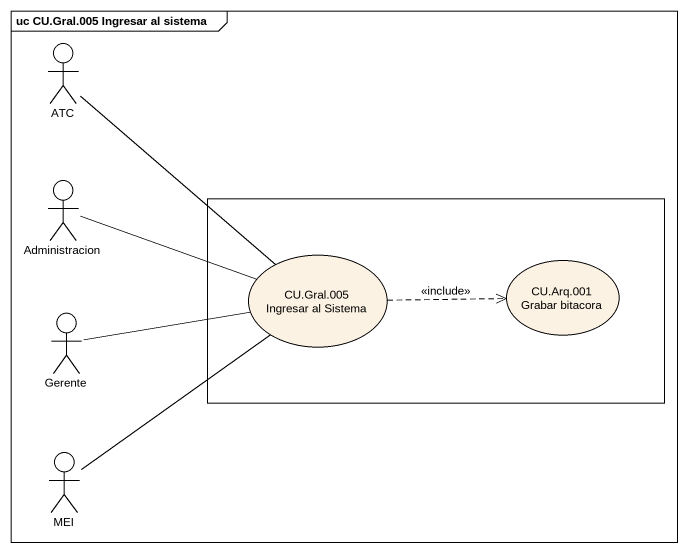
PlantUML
@startuml
mainframe uc CU.Gral.005 Ingresar al sistema
actor ATC
actor Administracion
rectangle " " as rectangle1 {
  usecase "CU.Gral.005 Ingresar al Sistema" as CU_Gral_005_Ingresar_al
  usecase "CU.Arq.001 Grabar bitacora" as CU_Arq_001_Grabar_bitacora
}
actor Gerente
actor MEI
ATC -- CU_Gral_005_Ingresar_al
Administracion -right- CU_Gral_005_Ingresar_al
CU_Gral_005_Ingresar_al .right.> CU_Arq_001_Grabar_bitacora : <<include>>
Gerente -right- CU_Gral_005_Ingresar_al
MEI -up- CU_Gral_005_Ingresar_al
@enduml
